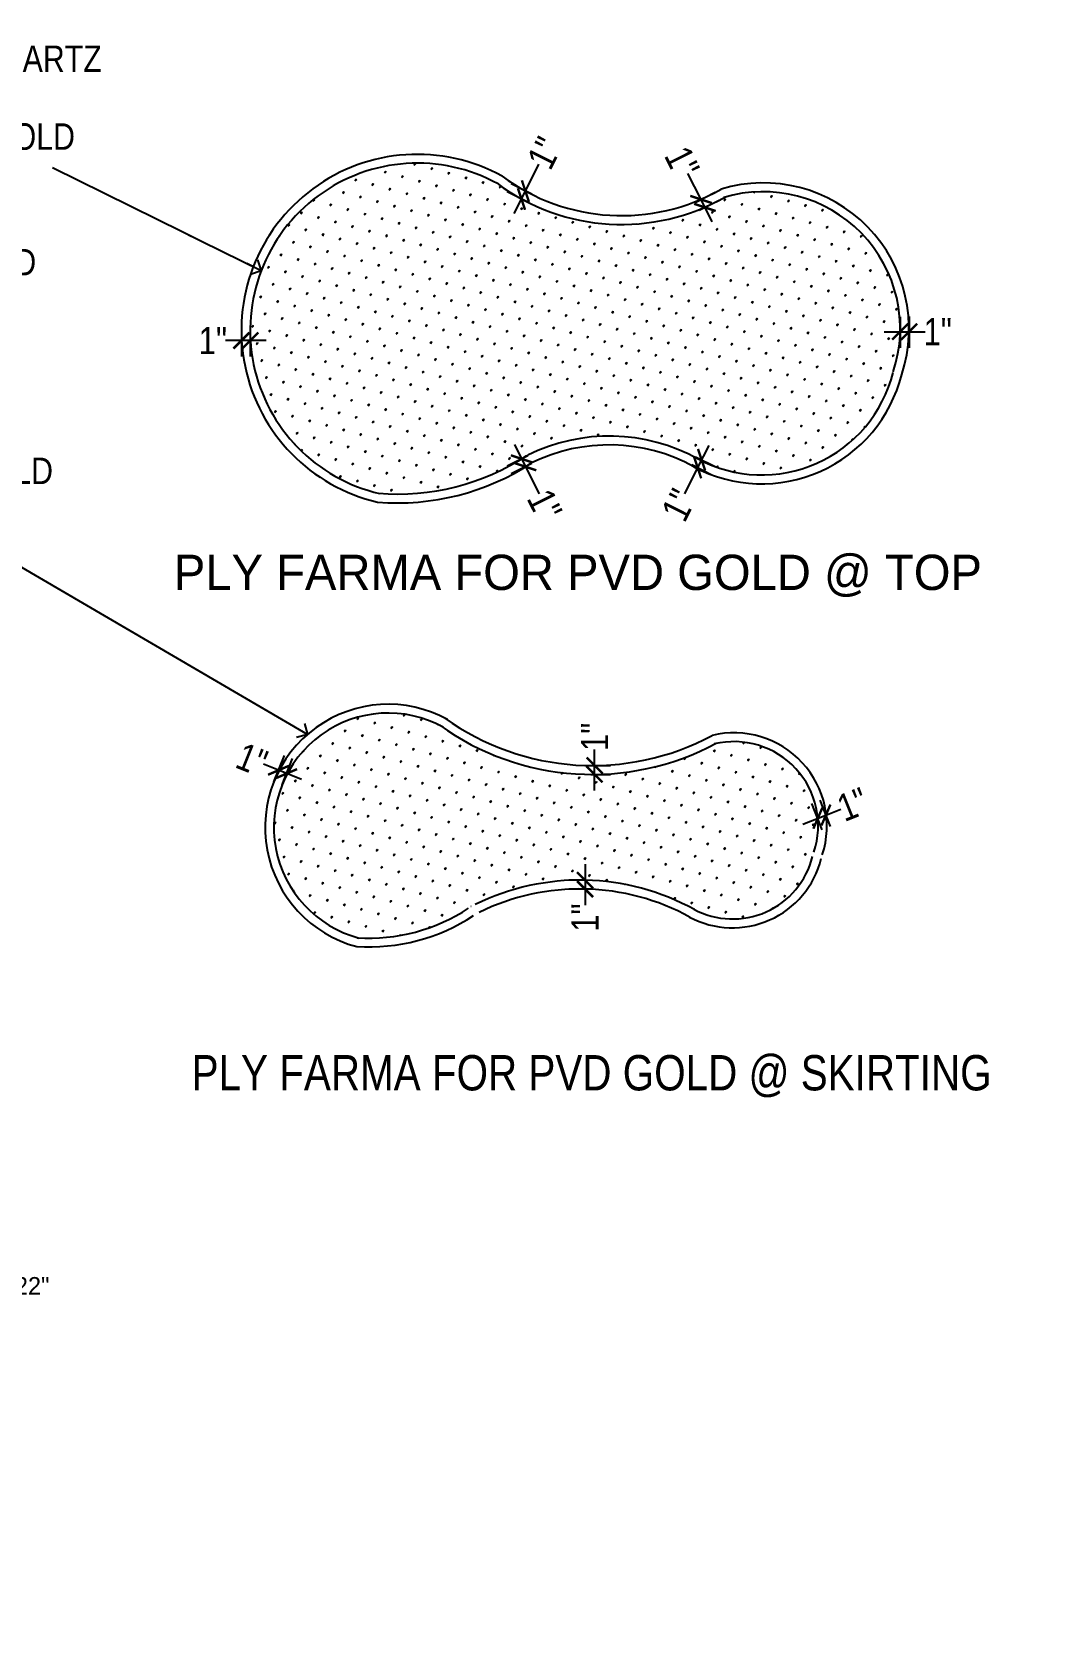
# Model space of a CAD drawing. Header units: inches. Extents: x -109431 to 29005, y -34715 to -1756.
# Drawn here: x -42156.9 to -42041, y -12232.2 to -12049.1 of the extents above; entities that cross this region are included whole.
import ezdxf

# ---------------------------------------------------------------- set-up
doc = ezdxf.new("R2010")
doc.units = ezdxf.units.IN
doc.header["$LTSCALE"] = 0.05
doc.header["$MEASUREMENT"] = 0
doc.header["$PDMODE"] = 3
doc.header["$PDSIZE"] = -4
doc.linetypes.add('DASHED2', pattern=[0.375, 0.25, -0.125])
doc.layers.get('Defpoints').update_dxf_attribs({"linetype": 'DASHED2'})
for name, color, linetype in [('Bathroom-kitchen', 4, 'Continuous'), ('Civil Dimension - Text', 7, 'Continuous'), ('text', 4, 'Continuous')]:
    doc.layers.add(name, color=color, linetype=linetype)
doc.layers.add('hatch', color=7, linetype='Continuous', lineweight=25)
doc.styles.add('4MMOF3-8', font='ARIALN.TTF', dxfattribs={"height": 5.12})
doc.styles.add('9-128OF1-4', font='ARIALN.TTF', dxfattribs={"height": 3.0792})
doc.dimstyles.new('DIM 1-4', dxfattribs={"dimtxt": 3.0792, "dimasz": 1.82, "dimexe": 1.82, "dimexo": 0, "dimgap": 0.09, "dimtad": 0, "dimzin": 0, "dimdsep": 46, "dimlunit": 4, "dimtxsty": '9-128OF1-4', "dimblk": 'ARCHTICK', "dimcen": 1.8125, "dimdle": 1.82, "dimclrd": 8, "dimclre": 8, "dimadec": 0, "dimazin": 0, "dimtfac": 1, "dimtofl": 0, "dimtmove": 0, "dimatfit": 3, "dimldrblk": 'OPEN90', "dimfxl": 1, "dimtolj": 1, "dimtzin": 0, "dimlwd": -1, "dimarcsym": 0})
pattern_1 = [(45, (18314.8522, -3160.7733), (-0.51763809, 1.93185165), [0.25, -1.75]), (135, (18314.9406, -3160.6849), (-1.931851651, 0.517638089), [0.125, -3.33910161]), (135, (18314.9627, -3160.6628), (-1.931851651, 0.517638089), [0.1, -3.36410161]), (135, (18314.9185, -3160.707), (-1.931851651, 0.517638089), [0.1, -3.36410161]), (105, (18314.9848, -3160.6407), (-1.93185165, 0.51763809), [0.08, -1.92]), (165, (18314.8964, -3160.7291), (-1.41421356, -1.41421356), [0.08, -1.92])]

# ---------------------------------------------------------------- blocks, each defined once
blk = doc.blocks.new('_ArchTick')
at = {"color": 0, "const_width": 0.15}
blk.add_lwpolyline([(-0.5, -0.5), (0.5, 0.5)], dxfattribs=at)
blk = doc.blocks.new('*D525')
at = {"layer": 'Civil Dimension - Text', "color": 8, "ltscale": 50, "transparency": 16777216}
for p, q in [((-42100.96, -12067.13), (-42099.43, -12064.07)), ((-42102.23, -12069.65), (-42100.96, -12067.13))]:
    blk.add_line(p, q, dxfattribs=at)
at = {"layer": 'Civil Dimension - Text', "color": 8, "lineweight": -2, "ltscale": 50, "transparency": 16777216}
for p, q in [((-42100.7, -12068.38), (-42103.04, -12067.2)), ((-42100.25, -12067.48), (-42102.59, -12066.31))]:
    blk.add_line(p, q, dxfattribs=at)
at = {"layer": 'Defpoints', "color": 0, "ltscale": 50, "transparency": 16777216}
for p in [(-42100.96, -12067.13), (-42100.25, -12067.48), (-42100.7, -12068.38)]:
    blk.add_point(p, dxfattribs=at)
at = {"layer": 'Civil Dimension - Text', "color": 8, "ltscale": 50, "transparency": 16777216, "xscale": 1.82, "yscale": 1.82, "zscale": 1.82}
for p, rotation in [((-42100.96, -12067.13), 63.2946418980757), ((-42101.41, -12068.02), 243.2946418980757)]:
    blk.add_blockref('_ArchTick', p, dxfattribs=dict(at, rotation=rotation))
at = {"layer": 'Civil Dimension - Text', "ltscale": 50, "transparency": 16777216, "insert": (-42098.79, -12062.8), "char_height": 3.079, "attachment_point": 5, "rotation": 63.2946, "style": '9-128OF1-4'}
blk.add_mtext('\\A1;1"', dxfattribs=at)
blk = doc.blocks.new('_Open90')
at = {"color": 0, "linetype": 'ByBlock', "lineweight": -2}
for p, q in [((0, 0), (-1, 0)), ((-0.5, 0.5), (0, 0)), ((0, 0), (-0.5, -0.5))]:
    blk.add_line(p, q, dxfattribs=at)
blk = doc.blocks.new('*D526')
at = {"layer": 'Civil Dimension - Text', "color": 8, "ltscale": 50, "transparency": 16777216}
for p, q in [((-42081.05, -12068.07), (-42082.55, -12065.11)), ((-42079.79, -12070.59), (-42081.05, -12068.07))]:
    blk.add_line(p, q, dxfattribs=at)
at = {"layer": 'Civil Dimension - Text', "color": 8, "lineweight": -2, "ltscale": 50, "transparency": 16777216}
for p, q in [((-42081.72, -12068.41), (-42079.43, -12067.26)), ((-42081.27, -12069.3), (-42078.98, -12068.15))]:
    blk.add_line(p, q, dxfattribs=at)
at = {"layer": 'Defpoints', "color": 0, "ltscale": 50, "transparency": 16777216}
for p in [(-42081.72, -12068.41), (-42081.27, -12069.3), (-42081.05, -12068.07)]:
    blk.add_point(p, dxfattribs=at)
at = {"layer": 'Civil Dimension - Text', "color": 8, "ltscale": 50, "transparency": 16777216, "xscale": 1.82, "yscale": 1.82, "zscale": 1.82}
for p, rotation in [((-42081.05, -12068.07), 116.7053581078829), ((-42080.61, -12068.97), 296.7053581078829)]:
    blk.add_blockref('_ArchTick', p, dxfattribs=dict(at, rotation=rotation))
at = {"layer": 'Civil Dimension - Text', "ltscale": 50, "transparency": 16777216, "insert": (-42083.19, -12063.84), "char_height": 3.079, "attachment_point": 5, "rotation": 296.7054, "style": '9-128OF1-4'}
blk.add_mtext('\\A1;1"', dxfattribs=at)
blk = doc.blocks.new('*D527')
at = {"layer": 'Civil Dimension - Text', "color": 8, "ltscale": 50, "transparency": 16777216}
for p, q in [((-42102.21, -12095.84), (-42100.95, -12098.36)), ((-42100.95, -12098.36), (-42099.41, -12101.42))]:
    blk.add_line(p, q, dxfattribs=at)
at = {"layer": 'Civil Dimension - Text', "color": 8, "lineweight": -2, "ltscale": 50, "transparency": 16777216}
for p, q in [((-42100.69, -12097.11), (-42103.02, -12098.29)), ((-42100.24, -12098.01), (-42102.57, -12099.18))]:
    blk.add_line(p, q, dxfattribs=at)
at = {"layer": 'Defpoints', "color": 0, "ltscale": 50, "transparency": 16777216}
for p in [(-42100.95, -12098.36), (-42100.69, -12097.11), (-42100.24, -12098.01)]:
    blk.add_point(p, dxfattribs=at)
at = {"layer": 'Civil Dimension - Text', "color": 8, "ltscale": 50, "transparency": 16777216, "xscale": 1.82, "yscale": 1.82, "zscale": 1.82}
for p, rotation in [((-42101.39, -12097.47), 116.7053581011749), ((-42100.95, -12098.36), 296.705358101175)]:
    blk.add_blockref('_ArchTick', p, dxfattribs=dict(at, rotation=rotation))
at = {"layer": 'Civil Dimension - Text', "ltscale": 50, "transparency": 16777216, "insert": (-42098.77, -12102.69), "char_height": 3.079, "attachment_point": 5, "rotation": 296.7054, "style": '9-128OF1-4'}
blk.add_mtext('\\A1;1"', dxfattribs=at)
blk = doc.blocks.new('*D499')
at = {"layer": 'Civil Dimension - Text', "color": 8, "ltscale": 50, "transparency": 16777216}
for p, q in [((-42080.18, -12095.94), (-42081.44, -12098.45)), ((-42081.44, -12098.45), (-42082.93, -12101.42))]:
    blk.add_line(p, q, dxfattribs=at)
at = {"layer": 'Civil Dimension - Text', "color": 8, "lineweight": -2, "ltscale": 50, "transparency": 16777216}
for p, q in [((-42082.11, -12098.12), (-42079.82, -12099.27)), ((-42081.66, -12097.23), (-42079.37, -12098.38))]:
    blk.add_line(p, q, dxfattribs=at)
at = {"layer": 'Defpoints', "color": 0, "ltscale": 50, "transparency": 16777216}
for p in [(-42082.11, -12098.12), (-42081.66, -12097.23), (-42081.44, -12098.45)]:
    blk.add_point(p, dxfattribs=at)
at = {"layer": 'Civil Dimension - Text', "color": 8, "ltscale": 50, "transparency": 16777216, "xscale": 1.82, "yscale": 1.82, "zscale": 1.82}
for p, rotation in [((-42080.99, -12097.56), 63.29464189211708), ((-42081.44, -12098.45), 243.2946418921171)]:
    blk.add_blockref('_ArchTick', p, dxfattribs=dict(at, rotation=rotation))
at = {"layer": 'Civil Dimension - Text', "ltscale": 50, "transparency": 16777216, "insert": (-42083.57, -12102.69), "char_height": 3.079, "attachment_point": 5, "rotation": 63.2946, "style": '9-128OF1-4'}
blk.add_mtext('\\A1;1"', dxfattribs=at)
blk = doc.blocks.new('*D500')
at = {"layer": 'Civil Dimension - Text', "color": 8, "ltscale": 50, "transparency": 16777216}
for p, q in [((-42133.16, -12084.06), (-42134.98, -12084.06)), ((-42130.34, -12084.06), (-42133.16, -12084.06))]:
    blk.add_line(p, q, dxfattribs=at)
at = {"layer": 'Civil Dimension - Text', "color": 8, "lineweight": -2, "ltscale": 50, "transparency": 16777216}
for p, q in [((-42133.16, -12082.32), (-42133.16, -12085.88)), ((-42132.16, -12082.35), (-42132.16, -12085.88))]:
    blk.add_line(p, q, dxfattribs=at)
at = {"layer": 'Defpoints', "color": 0, "ltscale": 50, "transparency": 16777216}
for p in [(-42133.16, -12082.32), (-42133.16, -12084.06), (-42132.16, -12082.35)]:
    blk.add_point(p, dxfattribs=at)
at = {"layer": 'Civil Dimension - Text', "color": 8, "ltscale": 50, "transparency": 16777216, "xscale": 1.82, "yscale": 1.82, "zscale": 1.82, "rotation": 180}
blk.add_blockref('_ArchTick', (-42133.16, -12084.06), dxfattribs=at)
at = {"layer": 'Civil Dimension - Text', "color": 8, "ltscale": 50, "transparency": 16777216, "xscale": 1.82, "yscale": 1.82, "zscale": 1.82}
blk.add_blockref('_ArchTick', (-42132.16, -12084.06), dxfattribs=at)
at = {"layer": 'Civil Dimension - Text', "ltscale": 50, "transparency": 16777216, "insert": (-42136.4, -12084.06), "char_height": 3.079, "attachment_point": 5, "style": '9-128OF1-4'}
blk.add_mtext('\\A1;1"', dxfattribs=at)
blk = doc.blocks.new('*D501')
at = {"layer": 'Civil Dimension - Text', "color": 8, "lineweight": -2, "ltscale": 50, "transparency": 16777216}
for p, q in [((-42058.47, -12081.36), (-42058.47, -12084.88)), ((-42057.47, -12081.33), (-42057.47, -12084.88))]:
    blk.add_line(p, q, dxfattribs=at)
at = {"layer": 'Civil Dimension - Text', "color": 8, "ltscale": 50, "transparency": 16777216}
for p, q in [((-42060.29, -12083.06), (-42057.47, -12083.06)), ((-42057.47, -12083.06), (-42055.65, -12083.06))]:
    blk.add_line(p, q, dxfattribs=at)
at = {"layer": 'Defpoints', "color": 0, "ltscale": 50, "transparency": 16777216}
for p in [(-42058.47, -12081.36), (-42057.47, -12081.33), (-42057.47, -12083.06)]:
    blk.add_point(p, dxfattribs=at)
at = {"layer": 'Civil Dimension - Text', "color": 8, "ltscale": 50, "transparency": 16777216, "xscale": 1.82, "yscale": 1.82, "zscale": 1.82, "rotation": 180}
blk.add_blockref('_ArchTick', (-42058.47, -12083.06), dxfattribs=at)
at = {"layer": 'Civil Dimension - Text', "color": 8, "ltscale": 50, "transparency": 16777216, "xscale": 1.82, "yscale": 1.82, "zscale": 1.82}
blk.add_blockref('_ArchTick', (-42057.47, -12083.06), dxfattribs=at)
at = {"layer": 'Civil Dimension - Text', "ltscale": 50, "transparency": 16777216, "insert": (-42054.22, -12083.06), "char_height": 3.079, "attachment_point": 5, "style": '9-128OF1-4'}
blk.add_mtext('\\A1;1"', dxfattribs=at)
blk = doc.blocks.new('*D508')
at = {"layer": 'Civil Dimension - Text', "color": 8, "lineweight": -2, "ltscale": 50, "transparency": 16777216}
for p, q in [((-42129.48, -12134.05), (-42128.28, -12131.07)), ((-42128.55, -12134.42), (-42127.35, -12131.44))]:
    blk.add_line(p, q, dxfattribs=at)
at = {"layer": 'Civil Dimension - Text', "color": 8, "ltscale": 50, "transparency": 16777216}
for p, q in [((-42128.96, -12132.76), (-42130.65, -12132.08)), ((-42126.34, -12133.8), (-42128.96, -12132.76))]:
    blk.add_line(p, q, dxfattribs=at)
at = {"layer": 'Defpoints', "color": 0, "ltscale": 50, "transparency": 16777216}
for p in [(-42128.96, -12132.76), (-42129.48, -12134.05), (-42128.55, -12134.42)]:
    blk.add_point(p, dxfattribs=at)
at = {"layer": 'Civil Dimension - Text', "color": 8, "ltscale": 50, "transparency": 16777216, "xscale": 1.82, "yscale": 1.82, "zscale": 1.82}
for p, rotation in [((-42128.96, -12132.76), 158.1920852118994), ((-42128.03, -12133.13), 338.1920852118993)]:
    blk.add_blockref('_ArchTick', p, dxfattribs=dict(at, rotation=rotation))
at = {"layer": 'Civil Dimension - Text', "ltscale": 50, "transparency": 16777216, "insert": (-42131.97, -12131.55), "char_height": 3.079, "attachment_point": 5, "rotation": 338.1921, "style": '9-128OF1-4'}
blk.add_mtext('\\A1;1"', dxfattribs=at)
blk = doc.blocks.new('*D509')
at = {"layer": 'Civil Dimension - Text', "color": 8, "lineweight": -2, "ltscale": 50, "transparency": 16777216}
for p, q in [((-42067.3, -12139.5), (-42068.49, -12136.51)), ((-42066.37, -12139.13), (-42067.56, -12136.14))]:
    blk.add_line(p, q, dxfattribs=at)
at = {"layer": 'Civil Dimension - Text', "color": 8, "ltscale": 50, "transparency": 16777216}
for p, q in [((-42066.89, -12137.83), (-42065.2, -12137.15)), ((-42069.5, -12138.88), (-42066.89, -12137.83))]:
    blk.add_line(p, q, dxfattribs=at)
at = {"layer": 'Defpoints', "color": 0, "ltscale": 50, "transparency": 16777216}
for p in [(-42066.89, -12137.83), (-42067.3, -12139.5), (-42066.37, -12139.13)]:
    blk.add_point(p, dxfattribs=at)
at = {"layer": 'Civil Dimension - Text', "color": 8, "ltscale": 50, "transparency": 16777216, "xscale": 1.82, "yscale": 1.82, "zscale": 1.82}
for p, rotation in [((-42067.81, -12138.2), 201.8079147881006), ((-42066.89, -12137.83), 21.80791478810065)]:
    blk.add_blockref('_ArchTick', p, dxfattribs=dict(at, rotation=rotation))
at = {"layer": 'Civil Dimension - Text', "ltscale": 50, "transparency": 16777216, "insert": (-42063.87, -12136.62), "char_height": 3.079, "attachment_point": 5, "rotation": 21.8079, "style": '9-128OF1-4'}
blk.add_mtext('\\A1;1"', dxfattribs=at)
blk = doc.blocks.new('*D510')
at = {"layer": 'Civil Dimension - Text', "color": 8, "ltscale": 50, "transparency": 16777216}
for p, q in [((-42093.12, -12132.22), (-42093.12, -12130.4)), ((-42093.12, -12135.04), (-42093.12, -12132.22))]:
    blk.add_line(p, q, dxfattribs=at)
at = {"layer": 'Civil Dimension - Text', "color": 8, "lineweight": -2, "ltscale": 50, "transparency": 16777216}
for p, q in [((-42093.54, -12133.22), (-42091.3, -12133.22)), ((-42093.53, -12132.22), (-42091.3, -12132.22))]:
    blk.add_line(p, q, dxfattribs=at)
at = {"layer": 'Defpoints', "color": 0, "ltscale": 50, "transparency": 16777216}
for p in [(-42093.54, -12133.22), (-42093.53, -12132.22), (-42093.12, -12132.22)]:
    blk.add_point(p, dxfattribs=at)
at = {"layer": 'Civil Dimension - Text', "color": 8, "ltscale": 50, "transparency": 16777216, "xscale": 1.82, "yscale": 1.82, "zscale": 1.82}
for p, rotation in [((-42093.12, -12132.22), 90), ((-42093.12, -12133.22), 270)]:
    blk.add_blockref('_ArchTick', p, dxfattribs=dict(at, rotation=rotation))
at = {"layer": 'Civil Dimension - Text', "ltscale": 50, "transparency": 16777216, "insert": (-42093.12, -12128.98), "char_height": 3.079, "attachment_point": 5, "rotation": 90, "style": '9-128OF1-4'}
blk.add_mtext('\\A1;1"', dxfattribs=at)
blk = doc.blocks.new('*D511')
at = {"layer": 'Civil Dimension - Text', "color": 8, "ltscale": 50, "transparency": 16777216}
for p, q in [((-42094.2, -12143.4), (-42094.2, -12146.22)), ((-42094.2, -12146.22), (-42094.2, -12148.04))]:
    blk.add_line(p, q, dxfattribs=at)
at = {"layer": 'Civil Dimension - Text', "color": 8, "lineweight": -2, "ltscale": 50, "transparency": 16777216}
for p, q in [((-42094.15, -12145.22), (-42096.02, -12145.22)), ((-42094.18, -12146.22), (-42096.02, -12146.22))]:
    blk.add_line(p, q, dxfattribs=at)
at = {"layer": 'Defpoints', "color": 0, "ltscale": 50, "transparency": 16777216}
for p in [(-42094.2, -12146.22), (-42094.18, -12146.22), (-42094.15, -12145.22)]:
    blk.add_point(p, dxfattribs=at)
at = {"layer": 'Civil Dimension - Text', "color": 8, "ltscale": 50, "transparency": 16777216, "xscale": 1.82, "yscale": 1.82, "zscale": 1.82}
for p, rotation in [((-42094.2, -12145.22), 90), ((-42094.2, -12146.22), 270)]:
    blk.add_blockref('_ArchTick', p, dxfattribs=dict(at, rotation=rotation))
at = {"layer": 'Civil Dimension - Text', "ltscale": 50, "transparency": 16777216, "insert": (-42094.2, -12149.46), "char_height": 3.079, "attachment_point": 5, "rotation": 90, "style": '9-128OF1-4'}
blk.add_mtext('\\A1;1"', dxfattribs=at)

msp = doc.modelspace()

# ---------------------------------------------------------------- hatches: boundary and pattern name
at = {"layer": 'hatch', "ltscale": 50, "true_color": 0xc9b81d}
h = msp.add_hatch(dxfattribs=at)
h.set_pattern_fill('SWAMP', color=52, scale=2, angle=45)
h.set_pattern_definition(pattern_1)
h.paths.add_polyline_path([(-42079.43934, -12129.75237, -0.284412553), (-42110.61609, -12127.69658, 1.108864726), (-42119.9219, -12151.74615, 0.164745558), (-42107.0977, -12148.19228, -0.249122781), (-42081.83834, -12148.52315, 0.495672453), (-42068.34213, -12142.28114, 0.593327138)])

# ---------------------------------------------------------------- linework, layer by layer
at = {"layer": 'Bathroom-kitchen', "color": 177, "ltscale": 50, "true_color": 0x293189}
for centre, radius, start, end in [((-42090.05809, -12047.21761), 22.68561, 233.3937794, 299.8454539), ((-42074.0026, -12082.72741), 16.53465, 341.7296156, 106.7517854), ((-42074.15625, -12083.94843), 16.34244, 241.8760514, 345.9673749), ((-42091.4707, -12115.81373), 19.92378, 61.1586811, 116.1812538), ((-42116.51381, -12139.2397), 13.96251, 61.1925979, 255.1915725), ((-42093.36684, -12103.53672), 28.68561, 234.3308098, 298.2357386), ((-42077.31135, -12139.04652), 10.53465, 341.7296156, 103.6401568), ((-42077.46499, -12140.26754), 10.34244, 241.8760514, 345.9673749), ((-42094.77944, -12172.13284), 25.92378, 61.1586811, 116.1812538), ((-42118.7564, -12131.03679), 21.74214, 266.5033368, 303.1895471)]:
    msp.add_arc(centre, radius, start, end, dxfattribs=at)
at = {"layer": 'Bathroom-kitchen', "color": 67, "ltscale": 50, "true_color": 0x727430}
for centre, radius, start, end in [((-42090.05809, -12047.21761), 23.68561, 233.3937794, 299.8454539), ((-42074.0026, -12082.72741), 15.53465, 341.7296156, 106.7517854), ((-42074.15625, -12083.94843), 15.34244, 241.8760514, 345.9673749), ((-42091.4707, -12115.81373), 20.92378, 61.1586811, 116.1812538), ((-42116.51381, -12139.2397), 12.96251, 61.1925979, 255.1915725), ((-42093.36684, -12103.53672), 29.68561, 234.3308098, 298.2357386), ((-42077.31135, -12139.04652), 9.53465, 341.7296156, 103.6401568), ((-42077.46499, -12140.26754), 9.34244, 241.8760514, 345.9673749), ((-42094.77944, -12172.13284), 26.92378, 61.1586811, 116.1812538), ((-42118.7564, -12131.03679), 20.74214, 266.5033368, 303.1895471)]:
    msp.add_arc(centre, radius, start, end, dxfattribs=at)

# ---------------------------------------------------------------- texts
at = {"layer": 'text', "ltscale": 50, "attachment_point": 4, "style": '4MMOF3-8', "bg_fill": 2}
for s, width, insert, char_height in [('{\\C30;\\c2254834; USH QUARTZ}', 53.4935154, (-42172.28003, -12052.5398), 3), ('{\\C32;\\c2648525;PVD GOLD}', 53.4935154, (-42169.79171, -12060.96237), 3), ('{\\C32;\\c2648525;FLUTED\\PUSH}', 53.4935154, (-42169.79171, -12077.69652), 3), ('{\\C32;\\c2648525;PVD GOLD}', 53.4935154, (-42172.28003, -12098.84667), 3), ('{\\C32;\\c2648525;ISLAND TABLE TOP PLAN}', 101.6309528, (-42240.9884, -12172.22586), 4), ('{\\fStylus BT|b0|i0|c0|p34;\\C32;\\c2648525;DIAMETER-22"}', 105.2982983, (-42173.55899, -12191.19181), 2), ('{\\C32;\\c2648525;LEG STAND DIMENSION}', 105.2982983, (-42238.58027, -12228.22102), 4)]:
    msp.add_mtext_dynamic_manual_height_columns(s, width=width, gutter_width=15.396, heights=[0], dxfattribs=dict(at, insert=insert, char_height=char_height))

# ---------------------------------------------------------------- dimensions: what is measured, and where the dimension line sits
at = {"layer": 'Civil Dimension - Text', "ltscale": 50}
for base, p1, p2, angle, picture, middle in [((-42100.96273, -12067.12632), (-42100.70247, -12068.37666), (-42100.25306, -12067.48333), 63.2946419, '*D525', (-42098.78573, -12062.79884)), ((-42081.05492, -12068.07388), (-42081.26921, -12069.30109), (-42081.71861, -12068.40776), 116.7053581, '*D526', (-42083.18594, -12063.8378)), ((-42100.94533, -12098.36309), (-42100.68506, -12097.11275), (-42100.23566, -12098.00608), 296.7053581, '*D527', (-42098.76833, -12102.69057)), ((-42081.4425, -12098.45423), (-42081.65679, -12097.22702), (-42082.10619, -12098.12035), 243.2946419, '*D499', (-42083.57352, -12102.69032))]:
    dim = msp.add_linear_dim(base=base, p1=p1, p2=p2, angle=angle, dimstyle='DIM 1-4', override={"dimclrt": 256, "dimfxl": 0, "dimarcsym": 1}, dxfattribs=at)
    dim.commit()
    dim.dimension.update_dxf_attribs({"geometry": picture, "text_midpoint": middle, "dimtype": 161})
for base, p1, p2, angle, picture, middle in [((-42057.46841, -12083.06407), (-42058.46795, -12081.3567), (-42057.46841, -12081.32659), 180, '*D501', (-42054.2236, -12083.06407)), ((-42093.12394, -12132.22184), (-42093.54065, -12133.22182), (-42093.5348, -12132.22184), 90, '*D510', (-42093.12394, -12128.97703)), ((-42094.20093, -12146.21605), (-42094.1545, -12145.21632), (-42094.17772, -12146.21605), 90, '*D511', (-42094.20093, -12149.46086))]:
    dim = msp.add_linear_dim(base=base, p1=p1, p2=p2, angle=angle, dimstyle='DIM 1-4', override={"dimclrt": 256, "dimfxl": 0, "dimarcsym": 1}, dxfattribs=at)
    dim.commit()
    dim.dimension.update_dxf_attribs({"geometry": picture, "text_midpoint": middle})
for p1, p2, distance, picture, middle in [((-42128.54865, -12134.42417), (-42129.47708, -12134.05268), -1.3965, '*D508', (-42131.97088, -12131.55069)), ((-42067.29555, -12139.4966), (-42066.36712, -12139.1251), 1.3965, '*D509', (-42063.87332, -12136.62311))]:
    dim = msp.add_aligned_dim(p1=p1, p2=p2, distance=distance, dimstyle='DIM 1-4', override={"dimclrt": 256, "dimfxl": 0, "dimarcsym": 1}, dxfattribs=at)
    dim.commit()
    dim.dimension.update_dxf_attribs({"geometry": picture, "text_midpoint": middle})

# ---------------------------------------------------------------- next in the draw order: hatches: boundary and pattern name
at = {"layer": 'hatch', "ltscale": 50, "true_color": 0xc9b81d}
h = msp.add_hatch(dxfattribs=at)
h.set_pattern_fill('SWAMP', color=52, scale=2, angle=45)
h.set_pattern_definition(pattern_1)
h.paths.add_polyline_path([(-42081.38301, -12097.48225, 0.488849788), (-42059.26273, -12087.63268, 0.605302642), (-42078.37298, -12067.82019, -0.296203702), (-42104.12603, -12066.27282, 1.143594786), (-42117.55989, -12101.37626, 0.166661701), (-42100.75861, -12097.06435, -0.245513542)])

# ---------------------------------------------------------------- next in the draw order: linework, layer by layer
at = {"layer": 'Bathroom-kitchen', "color": 177, "ltscale": 50, "true_color": 0x293189}
for centre, radius, start, end in [((-42113.20507, -12082.92058), 19.96251, 61.1925979, 256.9435465), ((-42115.44765, -12074.71767), 27.74214, 265.3124056, 303.1895471)]:
    msp.add_arc(centre, radius, start, end, dxfattribs=at)
at = {"layer": 'Bathroom-kitchen', "color": 67, "ltscale": 50, "true_color": 0x727430}
for centre, radius, start, end in [((-42113.20507, -12082.92058), 18.96251, 61.1925979, 256.9435465), ((-42115.44765, -12074.71767), 26.74214, 265.3124056, 303.1895471)]:
    msp.add_arc(centre, radius, start, end, dxfattribs=at)

# ---------------------------------------------------------------- next in the draw order: texts
at = {"layer": 'text', "ltscale": 50, "char_height": 4, "attachment_point": 4, "style": '4MMOF3-8', "bg_fill": 2}
for s, insert in [('\\pi3.76277;{\\fStylus BT|b0|i0|c0|p34;\\C32;\\c2648525;PLY FARMA FOR PVD GOLD @ TOP}', (-42144.58275, -12110.72989)), ('\\pi5.77591;{\\C32;\\c2648525;PLY FARMA FOR PVD GOLD @ SKIRTING}', (-42144.58275, -12167.43745))]:
    msp.add_mtext_dynamic_manual_height_columns(s, width=101.6309528, gutter_width=15.396, heights=[0], dxfattribs=dict(at, insert=insert))

# ---------------------------------------------------------------- next in the draw order: dimensions: what is measured, and where the dimension line sits
at = {"layer": 'Civil Dimension - Text', "ltscale": 50}
dim = msp.add_linear_dim(base=(-42133.15852, -12084.05694), p1=(-42132.15897, -12082.34957), p2=(-42133.15852, -12082.31945), dimstyle='DIM 1-4', override={"dimclrt": 256, "dimfxl": 0, "dimarcsym": 1}, dxfattribs=at)
dim.commit()
dim.dimension.update_dxf_attribs({"geometry": '*D500', "text_midpoint": (-42136.40333, -12084.05694)})

# ---------------------------------------------------------------- next in the draw order: leaders
msp.add_leader([(-42130.91615, -12076.14606), (-42154.58277, -12064.49324)], dimstyle='DIM 1-4', override={"dimclrt": 256, "dimfxl": 0, "dimarcsym": 1}, dxfattribs=at)

# ---------------------------------------------------------------- next in the draw order: leaders
msp.add_leader([(-42125.68649, -12128.71289), (-42181.67392, -12095.97616)], dimstyle='DIM 1-4', override={"dimclrt": 256, "dimfxl": 0, "dimarcsym": 1}, dxfattribs=at)

doc.saveas('drawing.dxf')
